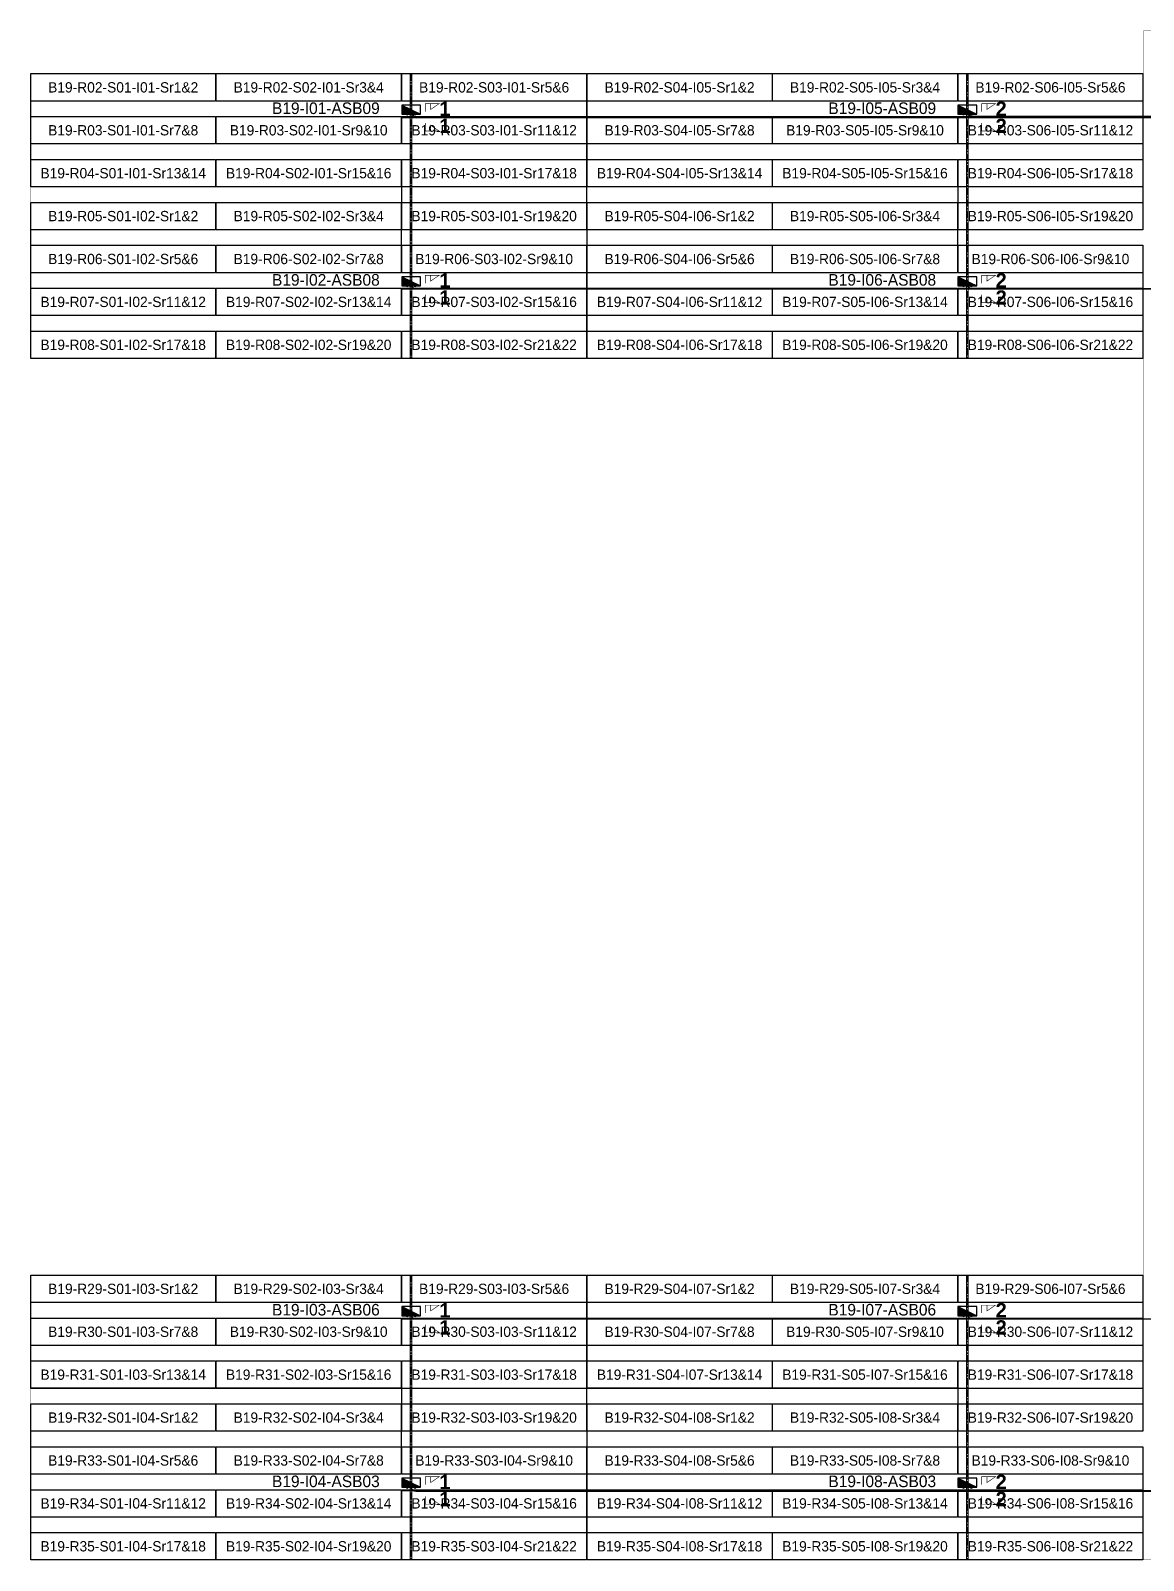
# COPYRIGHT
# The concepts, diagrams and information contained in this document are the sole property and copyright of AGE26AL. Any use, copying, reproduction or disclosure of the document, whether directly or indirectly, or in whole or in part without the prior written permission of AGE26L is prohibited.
# Model space of a CAD drawing. Header units: metres. Extents: x 530603 to 531186, y 2673304 to 2673572.
# Drawn here: x 530602.8 to 530797.1, y 2673304.2 to 2673571.6 of the extents above; entities that cross this region are included whole.
import ezdxf
from ezdxf.enums import TextEntityAlignment as Align

# ---------------------------------------------------------------- set-up
doc = ezdxf.new("R2010")
doc.units = ezdxf.units.M
doc.linetypes.add('CENTER', pattern=[2, 1.25, -0.25, 0.25, -0.25])
doc.layers.add('Boundary-12.5 MW Block', color=6, linetype='Continuous', lineweight=9)
doc.layers.add('PILE', color=1, linetype='Continuous', lineweight=15)
for name, color, linetype in [('DC Trench BL-19', 40, 'Continuous'), ('E-Inverter Grouping', 2, 'Continuous'), ('Inverter Block-19', 7, 'Continuous'), ('LT Cable(AG) INV to LT Panel BL-19', 2, 'Continuous'), ('Messenger Wire-Block-19 (Master Path)', 30, 'Continuous'), ('Messenger Wire-Block-19 (MW Path)', 191, 'Continuous'), ('MMS Table Block-19', 8, 'Continuous'), ('Plan Line - DC BL-19', 40, 'Continuous'), ('Section Marking BL-19', 2, 'Continuous')]:
    doc.layers.add(name, color=color, linetype=linetype)
doc.styles.add('BoldTextStyle', font='arialbd.ttf')
doc.styles.get("Standard").update_dxf_attribs({"font": 'Adani Regular.ttf'})

# ---------------------------------------------------------------- blocks, each defined once
blk = doc.blocks.new('MMS Table (32.292 x 4.788)')
at = {"color": 0}
blk.add_lwpolyline([(0, -0.002), (0, 4.786), (32.292, 4.786), (32.292, -0.002)], close=True, dxfattribs=at)
at = {"color": 7}
blk.add_attdef('ID1', text='', height=1.8, dxfattribs=at).set_placement((16.146, 2.392), align=Align.MIDDLE_CENTER)
blk = doc.blocks.new('Inverter Block')
h = blk.add_hatch(color=0)
h.dxf.hatch_style = 1
h.paths.add_polyline_path([(-1.46, 2.27), (-1.46, 0.85), (1.46, 0.85)])
at = {"color": 0}
blk.add_lwpolyline([(1.46, 2.27), (-1.46, 2.27), (-1.46, 0.85), (1.46, 0.85)], close=True, dxfattribs=at)
blk.add_lwpolyline([(-1.46, 2.27), (1.46, 0.85)], dxfattribs=at)
at = {"layer": 'PILE'}
for centre in [(-0.61, 0.85), (0.61, 0.85)]:
    blk.add_circle(centre, 0.156, dxfattribs=at)
at = {"color": 7}
blk.add_attdef('ID', (-1.46, 3.01), '', height=1.8, dxfattribs=at)

msp = doc.modelspace()

# ---------------------------------------------------------------- linework, layer by layer
at = {"layer": 'Boundary-12.5 MW Block', "const_width": 0.05}
msp.add_lwpolyline([(530602.78, 2673354.08), (530797.14, 2673354.08), (530797.14, 2673514.29), (530602.78, 2673514.29), (530602.78, 2673564.08), (530797.14, 2673564.08), (530797.14, 2673571.58), (531185.74, 2673571.58), (531185.74, 2673304.29), (530602.78, 2673304.29)], close=True, dxfattribs=at)
at = {"layer": 'DC Trench BL-19', "color": 40, "const_width": 0.15}
for points in [[(530669.35, 2673564.08), (530669.06, 2673564.08), (530669.06, 2673514.29), (530669.35, 2673514.29)], [(530766.53, 2673564.08), (530766.23, 2673564.08), (530766.23, 2673514.29), (530766.53, 2673514.29)], [(530669.35, 2673354.08), (530669.06, 2673354.08), (530669.06, 2673304.29), (530669.35, 2673304.29)], [(530766.53, 2673354.08), (530766.23, 2673354.08), (530766.23, 2673304.29), (530766.53, 2673304.29)]]:
    msp.add_lwpolyline(points, close=True, dxfattribs=at)
at = {"layer": 'E-Inverter Grouping', "color": 3}
for points in [[(530699.86, 2673536.79), (530667.57, 2673536.79), (530667.57, 2673544.29), (530602.78, 2673544.29), (530602.78, 2673564.08), (530699.86, 2673564.08)], [(530797.04, 2673536.79), (530764.74, 2673536.79), (530764.74, 2673544.29), (530699.96, 2673544.29), (530699.96, 2673564.08), (530797.04, 2673564.08)], [(530699.86, 2673326.79), (530667.57, 2673326.79), (530667.57, 2673334.29), (530602.78, 2673334.29), (530602.78, 2673354.08), (530699.86, 2673354.08)], [(530797.04, 2673326.79), (530764.74, 2673326.79), (530764.74, 2673334.29), (530699.96, 2673334.29), (530699.96, 2673354.08), (530797.04, 2673354.08)]]:
    msp.add_lwpolyline(points, close=True, dxfattribs=at)
at = {"layer": 'E-Inverter Grouping'}
for points in [[(530667.47, 2673534.08), (530699.86, 2673534.08), (530699.86, 2673514.29), (530602.78, 2673514.29), (530602.78, 2673541.58), (530667.47, 2673541.58)], [(530764.64, 2673534.08), (530797.04, 2673534.08), (530797.04, 2673514.29), (530699.96, 2673514.29), (530699.96, 2673541.58), (530764.64, 2673541.58)], [(530667.47, 2673324.08), (530699.86, 2673324.08), (530699.86, 2673304.29), (530602.78, 2673304.29), (530602.78, 2673331.58), (530667.47, 2673331.58)], [(530764.64, 2673324.08), (530797.04, 2673324.08), (530797.04, 2673304.29), (530699.96, 2673304.29), (530699.96, 2673331.58), (530764.64, 2673331.58)]]:
    msp.add_lwpolyline(points, close=True, dxfattribs=at)
at = {"layer": 'LT Cable(AG) INV to LT Panel BL-19'}
for points in [[(530949.75, 2673413.22), (530949.62, 2673413.22, -0.145949), (530949.13, 2673413.37), (530947.45, 2673414.47, 0.145949), (530946.96, 2673414.62), (530940.95, 2673414.62, -0.414214), (530940.05, 2673415.52), (530940.05, 2673437.86, -0.017383), (530940.05, 2673437.92), (530940.11, 2673438.72, 0.017383), (530940.11, 2673438.78), (530940.11, 2673555.64, 0.414214), (530939.21, 2673556.54), (530670.11, 2673556.54, -0.414214), (530669.21, 2673557.44), (530669.21, 2673557.69)], [(530949.75, 2673413.25), (530949.62, 2673413.25, -0.145949), (530949.13, 2673413.4), (530947.45, 2673414.49, 0.145949), (530946.96, 2673414.64), (530940.97, 2673414.64, -0.414214), (530940.07, 2673415.54), (530940.07, 2673437.86, -0.017383), (530940.08, 2673437.92), (530940.13, 2673438.72, 0.017383), (530940.13, 2673438.78), (530940.13, 2673555.66, 0.414214), (530939.23, 2673556.56), (530767.28, 2673556.56, -0.414214), (530766.38, 2673557.46), (530766.38, 2673557.69)], [(530951.74, 2673413.12), (530949.62, 2673413.12, -0.145949), (530949.13, 2673413.27), (530947.45, 2673414.37, 0.145949), (530946.96, 2673414.52), (530940.85, 2673414.52, -0.414214), (530939.95, 2673415.42), (530939.95, 2673437.86, -0.017383), (530939.95, 2673437.92), (530940.01, 2673438.72, 0.017383), (530940.01, 2673438.78), (530940.01, 2673525.54, 0.414214), (530939.11, 2673526.44), (530670.11, 2673526.44, -0.414214), (530669.21, 2673527.34), (530669.21, 2673527.69)], [(530951.74, 2673413.15), (530949.62, 2673413.15, -0.145949), (530949.13, 2673413.3), (530947.45, 2673414.39, 0.145949), (530946.96, 2673414.54), (530940.87, 2673414.54, -0.414214), (530939.97, 2673415.44), (530939.97, 2673437.86, -0.017383), (530939.98, 2673437.92), (530940.03, 2673438.72, 0.017383), (530940.03, 2673438.78), (530940.03, 2673525.56, 0.414214), (530939.13, 2673526.46), (530767.28, 2673526.46, -0.414214), (530766.38, 2673527.36), (530766.38, 2673527.69)], [(530950.77, 2673411.55), (530950.51, 2673411.55, -0.078794), (530950.23, 2673411.6), (530947.55, 2673412.47, 0.078794), (530947.27, 2673412.51), (530940.91, 2673412.51, 0.414214), (530940.01, 2673411.61), (530940.01, 2673393.19, 0.012548), (530940.01, 2673393.15), (530940.07, 2673392, -0.012548), (530940.07, 2673391.96), (530940.07, 2673347.27, -0.414214), (530939.17, 2673346.37), (530670.11, 2673346.37, -0.414214), (530669.21, 2673347.27), (530669.21, 2673347.69)], [(530950.77, 2673411.57), (530950.51, 2673411.58, -0.078794), (530950.23, 2673411.62), (530947.55, 2673412.49, 0.078794), (530947.27, 2673412.54), (530940.89, 2673412.54, 0.414214), (530939.99, 2673411.64), (530939.99, 2673393.19, 0.012548), (530939.99, 2673393.15), (530940.05, 2673392, -0.012548), (530940.05, 2673391.95), (530940.05, 2673347.3, -0.414214), (530939.15, 2673346.4), (530767.28, 2673346.4, -0.414214), (530766.38, 2673347.3), (530766.38, 2673347.69)]]:
    msp.add_lwpolyline(points, format="xyb", dxfattribs=at)
at = {"layer": 'LT Cable(AG) INV to LT Panel BL-19', "color": 5}
for points in [[(530949.75, 2673411.16), (530949.62, 2673411.16, -0.147536), (530949.13, 2673411.31), (530947.7, 2673412.26, 0.147536), (530947.2, 2673412.41), (530941.01, 2673412.41, 0.414214), (530940.11, 2673411.51), (530940.11, 2673393.2, 0.012548), (530940.11, 2673393.15), (530940.17, 2673392, -0.012548), (530940.17, 2673391.96), (530940.17, 2673317.17, -0.414214), (530939.27, 2673316.27), (530670.11, 2673316.27, -0.414214), (530669.21, 2673317.17), (530669.21, 2673317.69)], [(530949.75, 2673411.19), (530949.63, 2673411.19, -0.147536), (530949.13, 2673411.34), (530947.7, 2673412.29, 0.147536), (530947.21, 2673412.44), (530940.99, 2673412.44, 0.414214), (530940.09, 2673411.54), (530940.09, 2673393.2, 0.012548), (530940.09, 2673393.15), (530940.15, 2673392, -0.012548), (530940.15, 2673391.96), (530940.15, 2673317.2, -0.414214), (530939.25, 2673316.3), (530767.28, 2673316.3, -0.414214), (530766.38, 2673317.2), (530766.38, 2673317.69)]]:
    msp.add_lwpolyline(points, format="xyb", dxfattribs=at)
at = {"layer": 'Messenger Wire-Block-19 (Master Path)'}
for points in [[(530667.57, 2673556.44), (530940.01, 2673556.44)], [(530667.57, 2673526.44), (530940.01, 2673526.44)], [(530667.57, 2673346.44), (530940.01, 2673346.44)], [(530667.57, 2673316.44), (530940.01, 2673316.44)]]:
    msp.add_lwpolyline(points, dxfattribs=at)
at = {"layer": 'Messenger Wire-Block-19 (MW Path)', "const_width": 0.1}
for points in [[(530667.57, 2673556.44), (530940.01, 2673556.44)], [(530667.57, 2673526.44), (530940.01, 2673526.44)], [(530667.57, 2673346.44), (530940.01, 2673346.44)], [(530667.57, 2673316.44), (530940.01, 2673316.44)]]:
    msp.add_lwpolyline(points, dxfattribs=at)
at = {"layer": 'Plan Line - DC BL-19', "color": 6, "linetype": 'CENTER'}
for points in [[(530669.21, 2673564.08), (530669.21, 2673514.29)], [(530766.38, 2673564.08), (530766.38, 2673514.29)], [(530669.21, 2673354.08), (530669.21, 2673304.29)], [(530766.38, 2673354.08), (530766.38, 2673304.29)]]:
    msp.add_lwpolyline(points, dxfattribs=at)
at = {"layer": 'Section Marking BL-19', "color": 94, "lineweight": 35, "true_color": 0x00a500, "const_width": 0.1}
for points in [[(530671.71, 2673557.44), (530671.71, 2673558.83), (530674.11, 2673558.83), (530672.63, 2673557.82), (530672.63, 2673558.83)], [(530768.88, 2673557.44), (530768.88, 2673558.83), (530771.28, 2673558.83), (530769.8, 2673557.82), (530769.8, 2673558.83)], [(530671.71, 2673555.44), (530671.71, 2673554.05), (530674.11, 2673554.05), (530672.63, 2673555.06), (530672.63, 2673554.05)], [(530768.88, 2673555.44), (530768.88, 2673554.05), (530771.28, 2673554.05), (530769.8, 2673555.06), (530769.8, 2673554.05)], [(530671.71, 2673527.44), (530671.71, 2673528.83), (530674.11, 2673528.83), (530672.63, 2673527.82), (530672.63, 2673528.83)], [(530768.88, 2673527.44), (530768.88, 2673528.83), (530771.28, 2673528.83), (530769.8, 2673527.82), (530769.8, 2673528.83)], [(530671.71, 2673525.44), (530671.71, 2673524.05), (530674.11, 2673524.05), (530672.63, 2673525.06), (530672.63, 2673524.05)], [(530768.88, 2673525.44), (530768.88, 2673524.05), (530771.28, 2673524.05), (530769.8, 2673525.06), (530769.8, 2673524.05)], [(530671.71, 2673347.44), (530671.71, 2673348.83), (530674.11, 2673348.83), (530672.63, 2673347.82), (530672.63, 2673348.83)], [(530768.88, 2673347.44), (530768.88, 2673348.83), (530771.28, 2673348.83), (530769.8, 2673347.82), (530769.8, 2673348.83)], [(530671.71, 2673345.44), (530671.71, 2673344.05), (530674.11, 2673344.05), (530672.63, 2673345.06), (530672.63, 2673344.05)], [(530768.88, 2673345.44), (530768.88, 2673344.05), (530771.28, 2673344.05), (530769.8, 2673345.06), (530769.8, 2673344.05)], [(530671.71, 2673317.44), (530671.71, 2673318.83), (530674.11, 2673318.83), (530672.63, 2673317.82), (530672.63, 2673318.83)], [(530768.88, 2673317.44), (530768.88, 2673318.83), (530771.28, 2673318.83), (530769.8, 2673317.82), (530769.8, 2673318.83)], [(530671.71, 2673315.44), (530671.71, 2673314.05), (530674.11, 2673314.05), (530672.63, 2673315.06), (530672.63, 2673314.05)], [(530768.88, 2673315.44), (530768.88, 2673314.05), (530771.28, 2673314.05), (530769.8, 2673315.06), (530769.8, 2673314.05)]]:
    msp.add_lwpolyline(points, dxfattribs=at)

# ---------------------------------------------------------------- block references
at = {"layer": 'Inverter Block-19'}
ref = msp.add_blockref('Inverter Block', (530669.21, 2673556.03), dxfattribs=dict(at, xscale=1.124999999976148, yscale=1.124999999976148, zscale=1.124999999976148))
ref.add_attrib('ID', 'B19-I01-ASB09', (530644.92, 2673557.02), dxfattribs={"layer": '0', "color": 7, "height": 2.025})
ref = msp.add_blockref('Inverter Block', (530766.38, 2673556.03), dxfattribs=dict(at, xscale=1.124999999976148, yscale=1.124999999976148, zscale=1.124999999976148))
ref.add_attrib('ID', 'B19-I05-ASB09', (530742.1, 2673557.02), dxfattribs={"layer": '0', "color": 7, "height": 2.025})
ref = msp.add_blockref('Inverter Block', (530669.21, 2673526.03), dxfattribs=dict(at, xscale=1.124999999976148, yscale=1.124999999976148, zscale=1.124999999976148))
ref.add_attrib('ID', 'B19-I02-ASB08', (530644.92, 2673527.02), dxfattribs={"layer": '0', "color": 7, "height": 2.025})
ref = msp.add_blockref('Inverter Block', (530766.38, 2673526.03), dxfattribs=dict(at, xscale=1.124999999976148, yscale=1.124999999976148, zscale=1.124999999976148))
ref.add_attrib('ID', 'B19-I06-ASB08', (530742.1, 2673527.02), dxfattribs={"layer": '0', "color": 7, "height": 2.025})
ref = msp.add_blockref('Inverter Block', (530669.21, 2673346.03), dxfattribs=dict(at, xscale=1.124999999976148, yscale=1.124999999976148, zscale=1.124999999976148))
ref.add_attrib('ID', 'B19-I03-ASB06', (530644.92, 2673347.02), dxfattribs={"layer": '0', "color": 7, "height": 2.025})
ref = msp.add_blockref('Inverter Block', (530766.38, 2673346.03), dxfattribs=dict(at, xscale=1.124999999976148, yscale=1.124999999976148, zscale=1.124999999976148))
ref.add_attrib('ID', 'B19-I07-ASB06', (530742.1, 2673347.02), dxfattribs={"layer": '0', "color": 7, "height": 2.025})
ref = msp.add_blockref('Inverter Block', (530669.21, 2673316.03), dxfattribs=dict(at, xscale=1.124999999976148, yscale=1.124999999976148, zscale=1.124999999976148))
ref.add_attrib('ID', 'B19-I04-ASB03', (530644.92, 2673317.02), dxfattribs={"layer": '0', "color": 7, "height": 2.025})
ref = msp.add_blockref('Inverter Block', (530766.38, 2673316.03), dxfattribs=dict(at, xscale=1.124999999976148, yscale=1.124999999976148, zscale=1.124999999976148))
ref.add_attrib('ID', 'B19-I08-ASB03', (530742.1, 2673317.02), dxfattribs={"layer": '0', "color": 7, "height": 2.025})
at = {"layer": 'MMS Table Block-19'}
for p, values in [((530602.78, 2673559.29), {'ID1': 'B19-R02-S01-I01-Sr1&2'}), ((530635.18, 2673559.29), {'ID1': 'B19-R02-S02-I01-Sr3&4'}), ((530667.57, 2673559.29), {'ID1': 'B19-R02-S03-I01-Sr5&6'}), ((530699.96, 2673559.29), {'ID1': 'B19-R02-S04-I05-Sr1&2'}), ((530732.35, 2673559.29), {'ID1': 'B19-R02-S05-I05-Sr3&4'}), ((530764.74, 2673559.29), {'ID1': 'B19-R02-S06-I05-Sr5&6'}), ((530602.78, 2673551.79), {'ID1': 'B19-R03-S01-I01-Sr7&8'}), ((530635.18, 2673551.79), {'ID1': 'B19-R03-S02-I01-Sr9&10'}), ((530667.57, 2673551.79), {'ID1': 'B19-R03-S03-I01-Sr11&12'}), ((530699.96, 2673551.79), {'ID1': 'B19-R03-S04-I05-Sr7&8'}), ((530732.35, 2673551.79), {'ID1': 'B19-R03-S05-I05-Sr9&10'}), ((530764.74, 2673551.79), {'ID1': 'B19-R03-S06-I05-Sr11&12'}), ((530602.78, 2673544.29), {'ID1': 'B19-R04-S01-I01-Sr13&14'}), ((530635.18, 2673544.29), {'ID1': 'B19-R04-S02-I01-Sr15&16'}), ((530667.57, 2673544.29), {'ID1': 'B19-R04-S03-I01-Sr17&18'}), ((530699.96, 2673544.29), {'ID1': 'B19-R04-S04-I05-Sr13&14'}), ((530732.35, 2673544.29), {'ID1': 'B19-R04-S05-I05-Sr15&16'}), ((530764.74, 2673544.29), {'ID1': 'B19-R04-S06-I05-Sr17&18'}), ((530602.78, 2673536.79), {'ID1': 'B19-R05-S01-I02-Sr1&2'}), ((530635.18, 2673536.79), {'ID1': 'B19-R05-S02-I02-Sr3&4'}), ((530667.57, 2673536.79), {'ID1': 'B19-R05-S03-I01-Sr19&20'}), ((530699.96, 2673536.79), {'ID1': 'B19-R05-S04-I06-Sr1&2'}), ((530732.35, 2673536.79), {'ID1': 'B19-R05-S05-I06-Sr3&4'}), ((530764.74, 2673536.79), {'ID1': 'B19-R05-S06-I05-Sr19&20'}), ((530602.78, 2673529.29), {'ID1': 'B19-R06-S01-I02-Sr5&6'}), ((530635.18, 2673529.29), {'ID1': 'B19-R06-S02-I02-Sr7&8'}), ((530667.57, 2673529.29), {'ID1': 'B19-R06-S03-I02-Sr9&10'}), ((530699.96, 2673529.29), {'ID1': 'B19-R06-S04-I06-Sr5&6'}), ((530732.35, 2673529.29), {'ID1': 'B19-R06-S05-I06-Sr7&8'}), ((530764.74, 2673529.29), {'ID1': 'B19-R06-S06-I06-Sr9&10'}), ((530602.78, 2673521.79), {'ID1': 'B19-R07-S01-I02-Sr11&12'}), ((530635.18, 2673521.79), {'ID1': 'B19-R07-S02-I02-Sr13&14'}), ((530667.57, 2673521.79), {'ID1': 'B19-R07-S03-I02-Sr15&16'}), ((530699.96, 2673521.79), {'ID1': 'B19-R07-S04-I06-Sr11&12'}), ((530732.35, 2673521.79), {'ID1': 'B19-R07-S05-I06-Sr13&14'}), ((530764.74, 2673521.79), {'ID1': 'B19-R07-S06-I06-Sr15&16'}), ((530602.78, 2673514.29), {'ID1': 'B19-R08-S01-I02-Sr17&18'}), ((530635.18, 2673514.29), {'ID1': 'B19-R08-S02-I02-Sr19&20'}), ((530667.57, 2673514.29), {'ID1': 'B19-R08-S03-I02-Sr21&22'}), ((530699.96, 2673514.29), {'ID1': 'B19-R08-S04-I06-Sr17&18'}), ((530732.35, 2673514.29), {'ID1': 'B19-R08-S05-I06-Sr19&20'}), ((530764.74, 2673514.29), {'ID1': 'B19-R08-S06-I06-Sr21&22'}), ((530602.78, 2673349.29), {'ID1': 'B19-R29-S01-I03-Sr1&2'}), ((530635.18, 2673349.29), {'ID1': 'B19-R29-S02-I03-Sr3&4'}), ((530667.57, 2673349.29), {'ID1': 'B19-R29-S03-I03-Sr5&6'}), ((530699.96, 2673349.29), {'ID1': 'B19-R29-S04-I07-Sr1&2'}), ((530732.35, 2673349.29), {'ID1': 'B19-R29-S05-I07-Sr3&4'}), ((530764.74, 2673349.29), {'ID1': 'B19-R29-S06-I07-Sr5&6'}), ((530602.78, 2673341.79), {'ID1': 'B19-R30-S01-I03-Sr7&8'}), ((530635.18, 2673341.79), {'ID1': 'B19-R30-S02-I03-Sr9&10'}), ((530667.57, 2673341.79), {'ID1': 'B19-R30-S03-I03-Sr11&12'}), ((530699.96, 2673341.79), {'ID1': 'B19-R30-S04-I07-Sr7&8'}), ((530732.35, 2673341.79), {'ID1': 'B19-R30-S05-I07-Sr9&10'}), ((530764.74, 2673341.79), {'ID1': 'B19-R30-S06-I07-Sr11&12'}), ((530602.78, 2673334.29), {'ID1': 'B19-R31-S01-I03-Sr13&14'}), ((530635.18, 2673334.29), {'ID1': 'B19-R31-S02-I03-Sr15&16'}), ((530667.57, 2673334.29), {'ID1': 'B19-R31-S03-I03-Sr17&18'}), ((530699.96, 2673334.29), {'ID1': 'B19-R31-S04-I07-Sr13&14'}), ((530732.35, 2673334.29), {'ID1': 'B19-R31-S05-I07-Sr15&16'}), ((530764.74, 2673334.29), {'ID1': 'B19-R31-S06-I07-Sr17&18'}), ((530602.78, 2673326.79), {'ID1': 'B19-R32-S01-I04-Sr1&2'}), ((530635.18, 2673326.79), {'ID1': 'B19-R32-S02-I04-Sr3&4'}), ((530667.57, 2673326.79), {'ID1': 'B19-R32-S03-I03-Sr19&20'}), ((530699.96, 2673326.79), {'ID1': 'B19-R32-S04-I08-Sr1&2'}), ((530732.35, 2673326.79), {'ID1': 'B19-R32-S05-I08-Sr3&4'}), ((530764.74, 2673326.79), {'ID1': 'B19-R32-S06-I07-Sr19&20'}), ((530602.78, 2673319.29), {'ID1': 'B19-R33-S01-I04-Sr5&6'}), ((530635.18, 2673319.29), {'ID1': 'B19-R33-S02-I04-Sr7&8'}), ((530667.57, 2673319.29), {'ID1': 'B19-R33-S03-I04-Sr9&10'}), ((530699.96, 2673319.29), {'ID1': 'B19-R33-S04-I08-Sr5&6'}), ((530732.35, 2673319.29), {'ID1': 'B19-R33-S05-I08-Sr7&8'}), ((530764.74, 2673319.29), {'ID1': 'B19-R33-S06-I08-Sr9&10'}), ((530602.78, 2673311.79), {'ID1': 'B19-R34-S01-I04-Sr11&12'}), ((530635.18, 2673311.79), {'ID1': 'B19-R34-S02-I04-Sr13&14'}), ((530667.57, 2673311.79), {'ID1': 'B19-R34-S03-I04-Sr15&16'}), ((530699.96, 2673311.79), {'ID1': 'B19-R34-S04-I08-Sr11&12'}), ((530732.35, 2673311.79), {'ID1': 'B19-R34-S05-I08-Sr13&14'}), ((530764.74, 2673311.79), {'ID1': 'B19-R34-S06-I08-Sr15&16'}), ((530602.78, 2673304.29), {'ID1': 'B19-R35-S01-I04-Sr17&18'}), ((530635.18, 2673304.29), {'ID1': 'B19-R35-S02-I04-Sr19&20'}), ((530667.57, 2673304.29), {'ID1': 'B19-R35-S03-I04-Sr21&22'}), ((530699.96, 2673304.29), {'ID1': 'B19-R35-S04-I08-Sr17&18'}), ((530732.35, 2673304.29), {'ID1': 'B19-R35-S05-I08-Sr19&20'}), ((530764.74, 2673304.29), {'ID1': 'B19-R35-S06-I08-Sr21&22'})]:
    msp.add_blockref('MMS Table (32.292 x 4.788)', p, dxfattribs=at).add_auto_attribs(values)

# ---------------------------------------------------------------- texts
at = {"layer": 'Section Marking BL-19', "color": 94, "true_color": 0x00a500, "style": 'BoldTextStyle'}
for s, p in [('1', (530675.11, 2673557.94)), ('2', (530772.28, 2673557.94)), ('1', (530675.11, 2673554.94)), ('2', (530772.28, 2673554.94)), ('1', (530675.11, 2673527.94)), ('2', (530772.28, 2673527.94)), ('1', (530675.11, 2673524.94)), ('2', (530772.28, 2673524.94)), ('1', (530675.11, 2673347.94)), ('2', (530772.28, 2673347.94)), ('1', (530675.11, 2673344.94)), ('2', (530772.28, 2673344.94)), ('1', (530675.11, 2673317.94)), ('2', (530772.28, 2673317.94)), ('1', (530675.11, 2673314.94)), ('2', (530772.28, 2673314.94))]:
    msp.add_text(s, height=2.5, dxfattribs=at).set_placement(p, align=Align.MIDDLE_CENTER)

doc.saveas('drawing.dxf')
